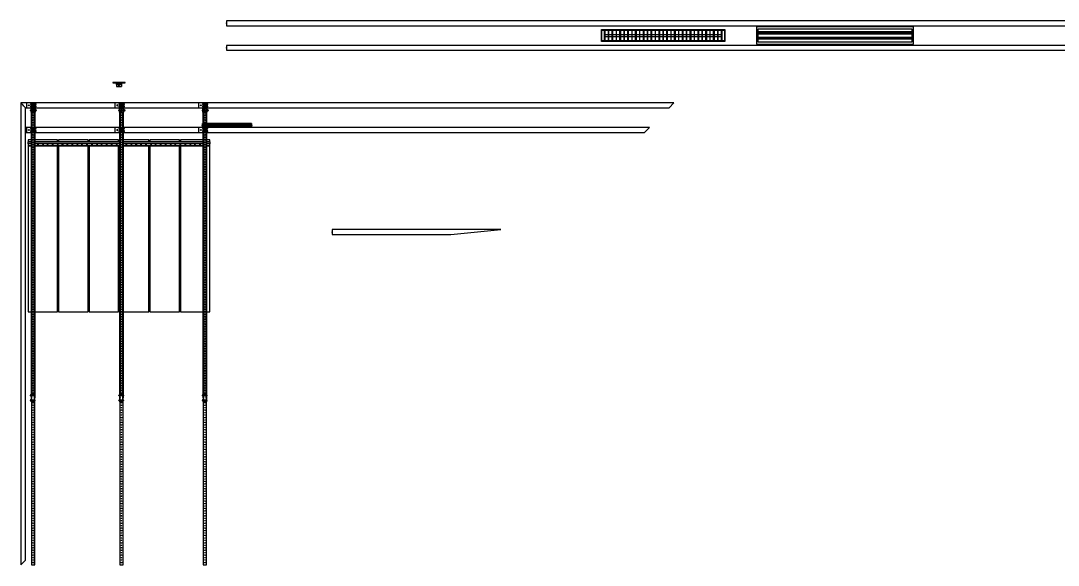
# Model space of a CAD drawing. Header units: millimetres. Extents: x 813027 to 1148939, y -931049 to -10.
# Drawn here: x 1011946 to 1022509, y -860404 to -854865 of the extents above; entities that cross this region are included whole.
import ezdxf

# ---------------------------------------------------------------- set-up
doc = ezdxf.new("R2010")
doc.units = ezdxf.units.MM
for name, pattern in [('ACAD_ISO02W100', [15, 12, -3]), ('Hidden', [7.1438, 4.7625, -2.3813]), ('TA_HL_000.90000', [5.85, 3.195, -2.655])]:
    doc.linetypes.add(name, pattern=pattern)
for name, color, linetype in [('# L I N E', 7, 'Continuous'), ('000 - H A T C H', 8, 'Continuous'), ('000 - WIPEOUT', 250, 'Continuous'), ('001 - ASCESSORIES', 1, 'Continuous'), ('250', 250, 'Continuous'), ('A04_TUBE SERIES', 2, 'Continuous'), ('A11_ALU.SOLID SHEET', 7, 'Continuous'), ('ceiling', 6, 'Continuous')]:
    doc.layers.add(name, color=color, linetype=linetype)
doc.layers.add('008 - LIGHTING', color=7, linetype='Continuous', lineweight=9)
doc.layers.get('008 - LIGHTING').off()
pattern_1 = [(135, (45431.8018, -77824.1695), (-1.325825215, -1.325825215), []), (135, (45431.8018, -77823.2856), (-1.325825215, -1.325825215), [])]
pattern_2 = [(110, (-0.5, 0), (-0.939693, -0.34202), []), (110, (-0.2012, 0.6409), (-0.939693, -0.34202), [1.25, -0.25, 0, -0.25])]

# ---------------------------------------------------------------- blocks, each defined once
blk = doc.blocks.new('*U461')
blk.add_attdef('EXTR.OVL-LENGTH_', (-25, -59), '', height=5)
blk.add_wipeout([(-25, 0), (25, 0), (25, 6300), (-25, 6350)]).dxf.layer = '000 - WIPEOUT'
blk.add_point((0, 0))
at = {"layer": 'A04_TUBE SERIES', "color": 0}
blk.add_lwpolyline([(-25, 0), (25, 0), (25, 6300), (-25, 6350)], close=True, dxfattribs=at)
blk = doc.blocks.new('*U460')
blk.add_wipeout([(-25, 25), (25, -25), (25, 4675), (-25, 4625)]).dxf.layer = '000 - WIPEOUT'
blk.add_point((0, 0))
at = {"layer": 'A04_TUBE SERIES', "color": 0}
blk.add_lwpolyline([(-25, 25), (25, -25), (25, 4675), (-25, 4625)], close=True, dxfattribs=at)
blk.add_attdef('EXTR.OVL-LENGTH_', (-25, -59), '', height=5)
blk = doc.blocks.new('*U462')
blk.add_wipeout([(-25, -25), (25, 25), (25, 6575), (-25, 6625)]).dxf.layer = '000 - WIPEOUT'
blk.add_point((0, 0))
at = {"layer": 'A04_TUBE SERIES', "color": 0}
blk.add_lwpolyline([(-25, -25), (25, 25), (25, 6575), (-25, 6625)], close=True, dxfattribs=at)
blk.add_attdef('EXTR.OVL-LENGTH_', (-25, -59), '', height=5)
blk = doc.blocks.new('*U400')
at = {"color": 6}
blk.add_point((-37, 0), dxfattribs=at)
at = {"color": 3}
blk.add_wipeout([(-875, -625), (875, -625), (875, -925), (-875, -925)], dxfattribs=at).dxf.layer = '000 - WIPEOUT'
at = {"layer": 'A11_ALU.SOLID SHEET', "color": 0, "linetype": 'ByBlock'}
blk.add_lwpolyline([(-875, -925), (875, -925), (875, -625), (-875, -625)], close=True, dxfattribs=at)
at = {"color": 3}
blk.add_wipeout([(-875, -315), (875, -315), (875, -615), (-875, -615)], dxfattribs=at).dxf.layer = '000 - WIPEOUT'
at = {"layer": 'A11_ALU.SOLID SHEET', "color": 0, "linetype": 'ByBlock'}
blk.add_lwpolyline([(-875, -615), (875, -615), (875, -315), (-875, -315)], close=True, dxfattribs=at)
at = {"color": 3}
blk.add_wipeout([(-875, -5), (875, -5), (875, -305), (-875, -305)], dxfattribs=at).dxf.layer = '000 - WIPEOUT'
at = {"layer": 'A11_ALU.SOLID SHEET', "color": 0, "linetype": 'ByBlock'}
blk.add_lwpolyline([(-875, -305), (875, -305), (875, -5), (-875, -5)], close=True, dxfattribs=at)
at = {"color": 3}
blk.add_wipeout([(-875, 305), (875, 305), (875, 5), (-875, 5)], dxfattribs=at).dxf.layer = '000 - WIPEOUT'
at = {"layer": 'A11_ALU.SOLID SHEET', "color": 0, "linetype": 'ByBlock'}
blk.add_lwpolyline([(-875, 5), (875, 5), (875, 305), (-875, 305)], close=True, dxfattribs=at)
at = {"color": 3}
blk.add_wipeout([(-875, 615), (875, 615), (875, 315), (-875, 315)], dxfattribs=at).dxf.layer = '000 - WIPEOUT'
at = {"layer": 'A11_ALU.SOLID SHEET', "color": 0, "linetype": 'ByBlock'}
blk.add_lwpolyline([(-875, 315), (875, 315), (875, 615), (-875, 615)], close=True, dxfattribs=at)
at = {"color": 3}
blk.add_wipeout([(-875, 925), (875, 925), (875, 625), (-875, 625)], dxfattribs=at).dxf.layer = '000 - WIPEOUT'
at = {"layer": 'A11_ALU.SOLID SHEET', "color": 0, "linetype": 'ByBlock'}
blk.add_lwpolyline([(-875, 625), (875, 625), (875, 925), (-875, 925)], close=True, dxfattribs=at)
blk = doc.blocks.new('000 - ASSCESSORIES_FAMELINE_GALV.BRACKET_FITTING_Z-PROFILE_HR-09B_TOP_VIEW')
blk.add_wipeout([(-925, -20), (925, -20), (925, -39), (-925, -39)]).dxf.layer = '# L I N E'
at = {"layer": '# L I N E'}
blk.add_lwpolyline([(925, -39), (-925, -39), (-925, -20), (925, -20)], close=True, dxfattribs=at)
blk.add_wipeout([(-925, -20), (925, -20), (925, 0), (-925, 0)]).dxf.layer = '# L I N E'
blk.add_lwpolyline([(-925, -20), (925, -20), (925, 0), (-925, 0)], close=True, dxfattribs=at)
at = {"layer": '# L I N E', "color": 0}
for points in [[(-925, -39), (-910, -39), (-910, -38), (-925, -38)], [(925, -39), (910, -39), (910, -38), (925, -38)]]:
    blk.add_lwpolyline(points, close=True, dxfattribs=at)
at = {"linetype": 'Continuous'}
for p, q in [((-925, 0), (925, 0)), ((-640, -39), (-640, -38))]:
    blk.add_line(p, q, dxfattribs=at)
at = {"color": 0}
blk.add_line((-910, -39), (-910, -38), dxfattribs=at)
for points in [[(-640, -38), (-600, -38), (-600, -39), (-640, -39)], [(-330, -38), (-289, -38), (-289, -39), (-330, -39)], [(-20, -38), (21, -38), (21, -39), (-20, -39)], [(290, -38), (330, -38), (330, -39), (290, -39)], [(600, -38), (640, -38), (640, -39), (600, -39)]]:
    blk.add_lwpolyline(points, close=True, dxfattribs=at)
at = {"layer": '001 - ASCESSORIES'}
for centre, start, end in [((-925, -10), 270, 90), ((-925, -10), 270, 90), ((925, -10), 90, 270), ((925, -10), 90, 270)]:
    blk.add_arc(centre, 2.6, start, end, dxfattribs=at)
at = {"layer": '250', "color": 0, "linetype": 'Hidden'}
blk.add_line((-925, -19), (925, -19), dxfattribs=at)
at = {"layer": '250', "color": 1, "linetype": 'Continuous'}
for points in [[(-910, -38), (-640, -38), (-640, -39), (-910, -39)], [(-600, -38), (-20, -38), (-20, -39), (-600, -39)], [(21, -38), (290, -38), (290, -39), (21, -39)], [(330, -38), (600, -38), (600, -39), (330, -39)], [(640, -38), (910, -38), (910, -39), (640, -39)]]:
    blk.add_lwpolyline(points, close=True, dxfattribs=at)
at = {"layer": '250', "linetype": 'Continuous'}
blk.add_lwpolyline([(925, -39), (925, -38)], dxfattribs=at)
at = {"layer": 'ceiling', "color": 1}
for centre in [(-875, -10), (-825, -10), (-775, -10), (-725, -10), (-675, -10), (-625, -10), (-575, -10), (-525, -10), (-475, -10), (-425, -10), (-375, -10), (-325, -10), (-275, -10), (-225, -10), (-175, -10), (-125, -10), (-75, -10), (-25, -10), (25, -10), (75, -10), (125, -10), (175, -10), (225, -10), (275, -10), (325, -10), (375, -10), (425, -10), (475, -10), (525, -10), (575, -10), (625, -10), (675, -10), (725, -10), (775, -10), (825, -10), (875, -10)]:
    blk.add_circle(centre, 2.6, dxfattribs=at)
blk = doc.blocks.new('000 - ASSCESSORIES_FAMELINE_GALV.BRACKET_FITTING_U-PROFILE_CC-01_TOP_VIEW')
at = {"color": 6}
blk.add_wipeout([(1500, -17), (-1500, -17), (-1500, 17), (1500, 17)], dxfattribs=at).dxf.layer = '000 - WIPEOUT'
at = {"layer": '001 - ASCESSORIES', "color": 0, "linetype": 'ByBlock'}
for p, q in [((1500, 16), (-1500, 16)), ((1500, -16), (-1500, -16))]:
    blk.add_line(p, q, dxfattribs=at)
at = {"layer": '001 - ASCESSORIES', "color": 1}
blk.add_lwpolyline([(1500, 17), (1500, -17), (-1500, -17), (-1500, 17)], close=True, dxfattribs=at)
at = {"layer": '001 - ASCESSORIES', "color": 0, "linetype": 'ByBlock'}
for points in [[(-1500, 17), (-1500, 9), (1500, 9), (1500, 17)], [(-1500, -9), (-1500, -17), (1500, -17), (1500, -9)]]:
    blk.add_lwpolyline(points, close=True, dxfattribs=at)
at = {"layer": '001 - ASCESSORIES', "color": 1, "linetype": 'Continuous'}
for centre in [(-1500, 0), (-1475, 0), (-1450, 0), (-1425, 0), (-1400, 0), (-1375, 0), (-1350, 0), (-1325, 0), (-1300, 0), (-1275, 0), (-1250, 0), (-1225, 0), (-1200, 0), (-1175, 0), (-1150, 0), (-1125, 0), (-1100, 0), (-1075, 0), (-1050, 0), (-1025, 0), (-1000, 0), (-975, 0), (-950, 0), (-925, 0), (-900, 0), (-875, 0), (-850, 0), (-825, 0), (-800, 0), (-775, 0), (-750, 0), (-725, 0), (-700, 0), (-675, 0), (-650, 0), (-625, 0), (-600, 0), (-575, 0), (-550, 0), (-525, 0), (-500, 0), (-475, 0), (-450, 0), (-425, 0), (-400, 0), (-375, 0), (-350, 0), (-325, 0), (-300, 0), (-275, 0), (-250, 0), (-225, 0), (-200, 0), (-175, 0), (-150, 0), (-125, 0), (-100, 0), (-75, 0), (-50, 0), (-25, 0), (0, 0), (25, 0), (50, 0), (75, 0), (100, 0), (125, 0), (150, 0), (175, 0), (200, 0), (225, 0), (250, 0), (275, 0), (300, 0), (325, 0), (350, 0), (375, 0), (400, 0), (425, 0), (450, 0), (475, 0), (500, 0), (525, 0), (550, 0), (575, 0), (600, 0), (625, 0), (650, 0), (675, 0), (700, 0), (725, 0), (750, 0), (775, 0), (800, 0), (825, 0), (850, 0), (875, 0), (900, 0), (925, 0), (950, 0), (975, 0), (1000, 0), (1025, 0), (1050, 0), (1075, 0), (1100, 0), (1125, 0), (1150, 0), (1175, 0), (1200, 0), (1225, 0), (1250, 0), (1275, 0), (1300, 0), (1325, 0), (1350, 0), (1375, 0), (1400, 0), (1425, 0), (1450, 0), (1475, 0), (1500, 0)]:
    blk.add_circle(centre, 2.6, dxfattribs=at)
blk = doc.blocks.new('000 - ASSCESSORIES_FAMELINE_GALV._SPICE-FOR_CC-01_TOP_VIEW')
blk.add_wipeout([(-40, 15.5), (40, 15.5), (40, -15.5), (-40, -15.5)]).dxf.layer = '000 - WIPEOUT'
at = {"layer": '000 - H A T C H'}
h = blk.add_hatch(dxfattribs=at)
h.set_pattern_fill('ANSI32', color=8, scale=5, angle=90)
h.set_pattern_definition(pattern_1)
h.paths.add_polyline_path([(-27.5, 14), (-27.5, 15.5), (-40, 15.5), (-40, 14)])
h.paths.add_polyline_path([(-2.5, 14), (-2.5, 15.5), (-22.5, 15.5), (-22.5, 14)])
h.paths.add_polyline_path([(27.5, 15.5), (27.5, 14), (40, 14), (40, 15.5)])
h.paths.add_polyline_path([(22.5, 14), (22.5, 15.5), (2.5, 15.5), (2.5, 14)])
h = blk.add_hatch(dxfattribs=at)
h.set_pattern_fill('ANSI32', color=8, scale=5, angle=90)
h.set_pattern_definition(pattern_1)
h.paths.add_polyline_path([(-27.5, -15.5), (-27.5, -14), (-40, -14), (-40, -15.5)])
h.paths.add_polyline_path([(-2.5, -15.5), (-2.5, -14), (-22.5, -14), (-22.5, -15.5)])
h.paths.add_polyline_path([(27.5, -14), (27.5, -15.5), (40, -15.5), (40, -14)])
h.paths.add_polyline_path([(22.5, -15.5), (22.5, -14), (2.5, -14), (2.5, -15.5)])
at = {"layer": '001 - ASCESSORIES', "color": 0, "linetype": 'ByBlock'}
for points in [[(-40, 15.5), (40, 15.5), (40, -15.5), (-40, -15.5)], [(-27.5, 14), (-27.5, 15.5), (-40, 15.5), (-40, 14)], [(-27.5, 15.5), (-22.5, 15.5), (-22.5, 14), (-27.5, 14)], [(-2.5, 14), (-2.5, 15.5), (-22.5, 15.5), (-22.5, 14)], [(-2.5, 15.5), (2.5, 15.5), (2.5, 14), (-2.5, 14)], [(22.5, 14), (22.5, 15.5), (2.5, 15.5), (2.5, 14)], [(22.5, 15.5), (27.5, 15.5), (27.5, 14), (22.5, 14)], [(27.5, 15.5), (27.5, 14), (40, 14), (40, 15.5)], [(-27.5, -15.5), (-27.5, -14), (-40, -14), (-40, -15.5)], [(-27.5, -14), (-22.5, -14), (-22.5, -15.5), (-27.5, -15.5)], [(-2.5, -15.5), (-2.5, -14), (-22.5, -14), (-22.5, -15.5)], [(-2.5, -14), (2.5, -14), (2.5, -15.5), (-2.5, -15.5)], [(2.5, -14), (22.5, -14), (22.5, -15.5), (2.5, -15.5)], [(22.5, -14), (27.5, -14), (27.5, -15.5), (22.5, -15.5)], [(27.5, -14), (40, -14), (40, -15.5), (27.5, -15.5)]]:
    blk.add_lwpolyline(points, close=True, dxfattribs=at)
blk = doc.blocks.new('*U471')
at = {"layer": '001 - ASCESSORIES', "color": 0, "linetype": 'ByBlock', "rotation": 90}
blk.add_blockref('000 - ASSCESSORIES_FAMELINE_GALV._SPICE-FOR_CC-01_TOP_VIEW', (0, 0), dxfattribs=at)
blk = doc.blocks.new('*U357')
at = {"color": 1}
for p, q in [((-3, 4), (3, 4)), ((-3, 0), (3, 0))]:
    blk.add_line(p, q, dxfattribs=at)
at = {"color": 0}
for points in [[(-2, 4, 0.249893), (-5, 4), (-5, 0, 0.249893), (-2, 0)], [(2, 4, 0.062422), (0, 4, 0.062422), (-2, 4), (-2, 0, 0.061692), (0, 0, 0.061692), (2, 0)], [(5, 4, 0.249893), (2, 4), (2, 0, 0.249893), (5, 0)]]:
    blk.add_lwpolyline(points, format="xyb", close=True, dxfattribs=at)
blk = doc.blocks.new('*U511')
at = {"layer": '000 - H A T C H'}
h = blk.add_hatch(color=250, dxfattribs=at)
h.dxf.hatch_style = 1
edge = h.paths.add_edge_path()
edge.add_line((0, 5), (4, 5))
edge.add_arc((2, 3), 2.45, 0, 28.0609, ccw=False)
edge.add_line((5, 3), (5, 0))
edge.add_arc((-5, 0), 9.36, -0.0239, 0.0239, ccw=False)
edge.add_line((4, 0), (4, 0))
edge.add_arc((-5, 0), 9.36, -0.0239, 0.0239, ccw=False)
edge.add_line((4, 0), (4, -3))
edge.add_arc((2, -3), 2.45, -28.0609, 0, ccw=False)
edge.add_line((4, -5), (0, -5))
edge.add_arc((2, -3), 2.45, 180, 208.0609, ccw=False)
edge.add_line((0, -3), (0, 3))
edge.add_arc((2, 3), 2.45, 151.9391, 180, ccw=False)
at = {"layer": '001 - ASCESSORIES', "color": 0, "rotation": 270}
blk.add_blockref('*U357', (0, 0), dxfattribs=at)
blk = doc.blocks.new('*U465')
blk.add_wipeout([(-6, 0.65), (6, 0.65), (6, -0.65), (-6, -0.65)]).dxf.layer = '000 - WIPEOUT'
at = {"layer": '001 - ASCESSORIES'}
blk.add_lwpolyline([(-6, 0.65), (6, 0.65), (6, -0.65), (-6, -0.65)], close=True, dxfattribs=at)
blk.add_wipeout([(0.1, -0.65), (6, -0.65), (6, 0.65), (0.1, 0.65)]).dxf.layer = '000 - WIPEOUT'
blk.add_wipeout([(-0.1, -0.65), (-6, -0.65), (-6, 0.65), (-0.1, 0.65)]).dxf.layer = '000 - WIPEOUT'
for points in [[(-0.1, -0.65), (-6, -0.65), (-6, 0.65), (-0.1, 0.65)], [(0.1, -0.65), (6, -0.65), (6, 0.65), (0.1, 0.65)]]:
    blk.add_lwpolyline(points, close=True, dxfattribs=at)
blk = doc.blocks.new('000 - ASSCESSORIES_WASHER_M5_FRONT-SIDE-BACK_VIEW')
at = {"color": 6}
blk.add_blockref('*U465', (0, 0), dxfattribs=at)
blk = doc.blocks.new('*U512')
at = {"color": 6}
blk.add_blockref('000 - ASSCESSORIES_WASHER_M5_FRONT-SIDE-BACK_VIEW', (0, 0), dxfattribs=at)
blk = doc.blocks.new('*U468')
blk.add_wipeout([(-4.5, 0.65), (4.5, 0.65), (4.5, -0.65), (-4.5, -0.65)]).dxf.layer = '000 - WIPEOUT'
at = {"layer": '001 - ASCESSORIES'}
blk.add_lwpolyline([(-4.5, 0.65), (4.5, 0.65), (4.5, -0.65), (-4.5, -0.65)], close=True, dxfattribs=at)
blk.add_wipeout([(0.1, -0.95), (4.5, -0.65), (4.5, 0.65), (0.1, 0.35)]).dxf.layer = '000 - WIPEOUT'
blk.add_wipeout([(-0.1, -0.35), (-4.5, -0.65), (-4.5, 0.65), (-0.1, 0.95)]).dxf.layer = '000 - WIPEOUT'
for points in [[(-0.1, -0.35), (-4.5, -0.65), (-4.5, 0.65), (-0.1, 0.95)], [(0.1, -0.95), (4.5, -0.65), (4.5, 0.65), (0.1, 0.35)]]:
    blk.add_lwpolyline(points, close=True, dxfattribs=at)
blk = doc.blocks.new('000 - ASSCESSORIES_SPRING_WASHER_M5_FRONT-SIDE-BACK_VIEW')
at = {"color": 6}
blk.add_blockref('*U468', (0, 0), dxfattribs=at)
blk = doc.blocks.new('*U513')
at = {"color": 6}
blk.add_blockref('000 - ASSCESSORIES_SPRING_WASHER_M5_FRONT-SIDE-BACK_VIEW', (0, 0), dxfattribs=at)
blk = doc.blocks.new('*U359')
at = {"color": 1}
for p, q in [((-3, 3), (3, 3)), ((-3, 0), (3, 0))]:
    blk.add_line(p, q, dxfattribs=at)
at = {"color": 0}
for points in [[(-2, 3, 0.249855), (-5, 3), (-5, 0, 0.249855), (-2, 0)], [(2, 3, 0.062432), (0, 3, 0.062432), (-2, 3), (-2, 0, 0.061701), (0, 0, 0.061701), (2, 0)], [(5, 3, 0.249855), (2, 3), (2, 0, 0.249855), (5, 0)]]:
    blk.add_lwpolyline(points, format="xyb", close=True, dxfattribs=at)
blk = doc.blocks.new('*U370')
at = {"layer": '000 - H A T C H'}
h = blk.add_hatch(dxfattribs=at)
h.set_pattern_fill('ANSI35', color=8, scale=4, angle=65)
h.set_pattern_definition(pattern_2)
h.paths.add_polyline_path([(0, -2.5), (44.5, -2.5), (44.5, 2.5), (0, 2.5)])
at = {"color": 8}
blk.add_line((44.5, -2.5), (44.5, 2.5), dxfattribs=at)
at = {"color": 1}
blk.add_lwpolyline([(44.5, 2.5), (0, 2.5), (0, -2.5), (44.5, -2.5), (45, -2), (45, 2)], close=True, dxfattribs=at)
blk = doc.blocks.new('*U443')
at = {"layer": '000 - H A T C H'}
h = blk.add_hatch(color=250, dxfattribs=at)
h.dxf.hatch_style = 1
edge = h.paths.add_edge_path()
edge.add_line((0, -5), (-3, -5))
edge.add_arc((-1, -3), 2.45, 180, 208.0569, ccw=False)
edge.add_line((-4, -3), (-4, 0))
edge.add_arc((6, 0), 9.36, 179.9761, 180.0239, ccw=False)
edge.add_line((-4, 0), (-4, 0))
edge.add_arc((6, 0), 9.36, 179.9761, 180.0239, ccw=False)
edge.add_line((-3, 0), (-3, 3))
edge.add_arc((-1, 3), 2.45, 151.9431, 180, ccw=False)
edge.add_line((-3, 5), (0, 5))
edge.add_arc((-2, 3), 2.45, 360, 388.0569, ccw=False)
edge.add_line((0, 3), (0, -3))
edge.add_arc((-2, -3), 2.45, 331.9431, 360, ccw=False)
blk.add_blockref('*U370', (0, 0))
at = {"layer": '001 - ASCESSORIES', "rotation": 90}
blk.add_blockref('*U359', (0, 0), dxfattribs=at)
blk = doc.blocks.new('HEX_BOLT-M5_set')
at = {"layer": '001 - ASCESSORIES', "rotation": 270}
blk.add_blockref('*U511', (0, -37.2), dxfattribs=at)
at = {"layer": '001 - ASCESSORIES'}
blk.add_blockref('*U512', (0, -36.55), dxfattribs=at)
blk.add_blockref('*U513', (0, -34.95), dxfattribs=at)
at = {"layer": '001 - ASCESSORIES', "rotation": 270}
blk.add_blockref('*U443', (0, 0), dxfattribs=at)
blk = doc.blocks.new('*U457')
at = {"layer": '001 - ASCESSORIES'}
blk.add_lwpolyline([(3200, 17), (1500, 17), (1500, -17), (3200, -17)], close=True, dxfattribs=at)
at = {"layer": '001 - ASCESSORIES', "color": 0}
blk.add_lwpolyline([(3200, 16.2), (1500, 16.2), (1500, -16.2), (3200, -16.2)], close=True, dxfattribs=at)
at = {"layer": '001 - ASCESSORIES'}
for centre in [(1525, 0), (1600, 0), (1625, 0), (1650, 0), (1675, 0), (1700, 0), (1725, 0), (1750, 0), (1775, 0), (1800, 0), (1825, 0), (1850, 0), (1875, 0), (1900, 0), (1925, 0), (1950, 0), (1975, 0), (2000, 0), (2025, 0), (2050, 0), (2075, 0), (2100, 0), (2125, 0), (2150, 0), (2175, 0), (2200, 0), (2225, 0), (2250, 0), (2275, 0), (2300, 0), (2325, 0), (2350, 0), (2375, 0), (2400, 0), (2425, 0), (2450, 0), (2475, 0), (2500, 0), (2525, 0), (2550, 0), (2575, 0), (2600, 0), (2625, 0), (2650, 0), (2675, 0), (2700, 0), (2725, 0), (2750, 0), (2775, 0), (2800, 0), (2825, 0), (2850, 0), (2875, 0), (2900, 0), (2925, 0), (2950, 0), (2975, 0), (3000, 0), (3025, 0), (3050, 0), (3075, 0), (3100, 0), (3125, 0), (3150, 0), (3175, 0), (3200, 0)]:
    blk.add_circle(centre, 2.6, dxfattribs=at)
at = {"layer": '001 - ASCESSORIES', "color": 0, "linetype": 'ByBlock'}
blk.add_blockref('000 - ASSCESSORIES_FAMELINE_GALV.BRACKET_FITTING_U-PROFILE_CC-01_TOP_VIEW', (0, 0), dxfattribs=at)
at = {"layer": '001 - ASCESSORIES', "linetype": 'TA_HL_000.90000', "rotation": 90}
blk.add_blockref('*U471', (1500, 0), dxfattribs=at)
blk.add_blockref('HEX_BOLT-M5_set', (1475, 17))
blk.add_blockref('HEX_BOLT-M5_set', (1525, 17))
at = {"layer": '001 - ASCESSORIES'}
for centre in [(1550, 0), (1575, 0)]:
    blk.add_circle(centre, 2.6, dxfattribs=at)
blk = doc.blocks.new('*U458')
at = {"layer": '001 - ASCESSORIES'}
blk.add_lwpolyline([(3200, 17), (1500, 17), (1500, -17), (3200, -17)], close=True, dxfattribs=at)
at = {"layer": '001 - ASCESSORIES', "color": 0}
blk.add_lwpolyline([(3200, 16.2), (1500, 16.2), (1500, -16.2), (3200, -16.2)], close=True, dxfattribs=at)
at = {"layer": '001 - ASCESSORIES'}
for centre in [(1525, 0), (1600, 0), (1625, 0), (1650, 0), (1675, 0), (1700, 0), (1725, 0), (1750, 0), (1775, 0), (1800, 0), (1825, 0), (1850, 0), (1875, 0), (1900, 0), (1925, 0), (1950, 0), (1975, 0), (2000, 0), (2025, 0), (2050, 0), (2075, 0), (2100, 0), (2125, 0), (2150, 0), (2175, 0), (2200, 0), (2225, 0), (2250, 0), (2275, 0), (2300, 0), (2325, 0), (2350, 0), (2375, 0), (2400, 0), (2425, 0), (2450, 0), (2475, 0), (2500, 0), (2525, 0), (2550, 0), (2575, 0), (2600, 0), (2625, 0), (2650, 0), (2675, 0), (2700, 0), (2725, 0), (2750, 0), (2775, 0), (2800, 0), (2825, 0), (2850, 0), (2875, 0), (2900, 0), (2925, 0), (2950, 0), (2975, 0), (3000, 0), (3025, 0), (3050, 0), (3075, 0), (3100, 0), (3125, 0), (3150, 0), (3175, 0), (3200, 0)]:
    blk.add_circle(centre, 2.6, dxfattribs=at)
at = {"layer": '001 - ASCESSORIES', "color": 0, "linetype": 'ByBlock'}
blk.add_blockref('000 - ASSCESSORIES_FAMELINE_GALV.BRACKET_FITTING_U-PROFILE_CC-01_TOP_VIEW', (0, 0), dxfattribs=at)
at = {"layer": '001 - ASCESSORIES', "linetype": 'TA_HL_000.90000', "rotation": 90}
blk.add_blockref('*U471', (1500, 0), dxfattribs=at)
blk.add_blockref('HEX_BOLT-M5_set', (1475, 17))
blk.add_blockref('HEX_BOLT-M5_set', (1525, 17))
at = {"layer": '001 - ASCESSORIES'}
for centre in [(1550, 0), (1575, 0)]:
    blk.add_circle(centre, 2.6, dxfattribs=at)
blk = doc.blocks.new('*U459')
at = {"color": 6}
blk.add_wipeout([(250, -17), (-250, -17), (-250, 17), (250, 17)], dxfattribs=at).dxf.layer = '000 - WIPEOUT'
at = {"layer": '001 - ASCESSORIES', "color": 0, "linetype": 'ByBlock'}
for p, q in [((250, 15.8), (-250, 15.8)), ((250, -15.8), (-250, -15.8))]:
    blk.add_line(p, q, dxfattribs=at)
at = {"layer": '001 - ASCESSORIES', "color": 1}
blk.add_lwpolyline([(250, 17), (250, -17), (-250, -17), (-250, 17)], close=True, dxfattribs=at)
at = {"layer": '001 - ASCESSORIES', "color": 0, "linetype": 'ByBlock'}
for points in [[(-250, 17), (-250, 9), (250, 9), (250, 17)], [(-250, -9), (-250, -17), (250, -17), (250, -9)]]:
    blk.add_lwpolyline(points, close=True, dxfattribs=at)
at = {"layer": '001 - ASCESSORIES', "color": 1, "linetype": 'Continuous'}
for centre in [(-250, 0), (-225, 0), (-200, 0), (-175, 0), (-150, 0), (-125, 0), (-100, 0), (-75, 0), (-50, 0), (-25, 0), (0, 0), (25, 0), (50, 0), (75, 0), (100, 0), (125, 0), (150, 0), (175, 0), (200, 0), (225, 0), (250, 0)]:
    blk.add_circle(centre, 2.6, dxfattribs=at)
blk = doc.blocks.new('000 - ASSCESSORIES_FAMELINE_GALV.BRACKET_FITTING_L-PROFILE_BK-08_TOP_VIEW')
at = {"linetype": 'Continuous'}
blk.add_wipeout([(-17.5, 19), (-17.5, -16), (17.5, -16), (17.5, 19)], dxfattribs=at).dxf.layer = '000 - WIPEOUT'
at = {"layer": '001 - ASCESSORIES', "linetype": 'ByBlock'}
blk.add_lwpolyline([(-17.5, 19), (17.5, 19), (17.5, 16), (-17.5, 16)], close=True, dxfattribs=at)
at = {"layer": '001 - ASCESSORIES', "color": 0, "linetype": 'Continuous'}
blk.add_lwpolyline([(-17.5, 19), (-17.5, -16), (17.5, -16), (17.5, 19)], close=True, dxfattribs=at)
at = {"layer": '001 - ASCESSORIES'}
blk.add_circle((0, 0), 3.5, dxfattribs=at)
blk = doc.blocks.new('*U429')
at = {"layer": '001 - ASCESSORIES', "color": 0}
blk.add_blockref('000 - ASSCESSORIES_FAMELINE_GALV.BRACKET_FITTING_L-PROFILE_BK-08_TOP_VIEW', (0, 0), dxfattribs=at)
blk = doc.blocks.new('000 - DYNAMIC_VIEW_ASSCESSORIES_GALV.STUD_FULL_THREAD_1-4_TOP_VIEW')
at = {"layer": '000 - H A T C H'}
h = blk.add_hatch(color=250, dxfattribs=at)
h.dxf.hatch_style = 1
edge = h.paths.add_edge_path()
edge.add_arc((0, 0), 3.18, 0, 360)
at = {"layer": '001 - ASCESSORIES', "color": 0}
blk.add_circle((0, 0), 3.18, dxfattribs=at)
blk = doc.blocks.new('*U426')
at = {"layer": '001 - ASCESSORIES', "color": 0}
blk.add_blockref('000 - DYNAMIC_VIEW_ASSCESSORIES_GALV.STUD_FULL_THREAD_1-4_TOP_VIEW', (0, 0), dxfattribs=at)
blk = doc.blocks.new('000 - ASSCESSORIES_FAMELINE_GALV.BRACKET_FITTING_U-PROFILE_BK-07_TOP_VIEW')
at = {"linetype": 'Continuous'}
blk.add_wipeout([(20, -23), (20, 23), (-20, 23), (-20, -23)], dxfattribs=at).dxf.layer = '000 - WIPEOUT'
at = {"layer": '001 - ASCESSORIES', "linetype": 'ACAD_ISO02W100'}
for p, q in [((20, 21), (-20, 21)), ((20, -21), (-20, -21))]:
    blk.add_line(p, q, dxfattribs=at)
at = {"layer": '001 - ASCESSORIES', "color": 0, "linetype": 'Continuous'}
blk.add_lwpolyline([(20, -23), (20, 23), (-20, 23), (-20, -23)], close=True, dxfattribs=at)
at = {"layer": '001 - ASCESSORIES', "linetype": 'Continuous'}
blk.add_circle((0, 0), 3.5, dxfattribs=at)
blk = doc.blocks.new('*U475')
at = {"layer": '001 - ASCESSORIES', "color": 0, "linetype": 'ByBlock'}
blk.add_blockref('000 - ASSCESSORIES_FAMELINE_GALV.BRACKET_FITTING_U-PROFILE_BK-07_TOP_VIEW', (0, 0), dxfattribs=at)
blk = doc.blocks.new('*U358')
at = {"layer": '001 - ASCESSORIES', "color": 0}
blk.add_lwpolyline([(5, 0), (2, 4), (-2, 4), (-5, 0), (-2, -4), (2, -4)], close=True, dxfattribs=at)
at = {"layer": '001 - ASCESSORIES', "color": 8}
blk.add_circle((0, 0), 3.85, dxfattribs=at)
at = {"layer": '001 - ASCESSORIES', "color": 0}
blk.add_circle((0, 0), 2.6, dxfattribs=at)
blk = doc.blocks.new('*U510')
at = {"layer": '000 - H A T C H'}
h = blk.add_hatch(color=250, dxfattribs=at)
h.dxf.hatch_style = 1
h.paths.add_polyline_path([(4, -2), (4, 2), (0, 5), (-4, 2), (-4, -2), (0, -5)])
h.paths.add_polyline_path([(0, -3, -1), (0, 3, -1)], flags=16)
at = {"layer": '001 - ASCESSORIES', "color": 0, "rotation": 270}
blk.add_blockref('*U358', (0, 0), dxfattribs=at)
blk = doc.blocks.new('*U467')
at = {"layer": '001 - ASCESSORIES'}
blk.add_lwpolyline([(0, -4), (0, -2, -19.949874), (0, -2), (0, -4)], format="xyb", dxfattribs=at)
blk.add_arc((0, 0), 4.5, 273.1847, 266.8153, dxfattribs=at)
blk = doc.blocks.new('000 - ASSCESSORIES_SPRING_WASHER_M5_TOP_VIEW')
at = {"color": 6}
blk.add_blockref('*U467', (0, 0), dxfattribs=at)
blk = doc.blocks.new('*U508')
at = {"color": 6}
blk.add_blockref('000 - ASSCESSORIES_SPRING_WASHER_M5_TOP_VIEW', (0, 0), dxfattribs=at)
blk = doc.blocks.new('*U466')
at = {"layer": '001 - ASCESSORIES'}
blk.add_lwpolyline([(0, -6), (0, -2, -19.949874), (0, -2), (0, -6)], format="xyb", dxfattribs=at)
blk.add_arc((0, 0), 6, 273.1847, 266.8153, dxfattribs=at)
blk = doc.blocks.new('000 - ASSCESSORIES_WASHER_M5_TOP_VIEW')
at = {"color": 6}
blk.add_blockref('*U466', (0, 0), dxfattribs=at)
blk = doc.blocks.new('*U509')
at = {"color": 6}
blk.add_blockref('000 - ASSCESSORIES_WASHER_M5_TOP_VIEW', (0, 0), dxfattribs=at)
blk = doc.blocks.new('*U373')
at = {"layer": '000 - H A T C H'}
h = blk.add_hatch(dxfattribs=at)
h.set_pattern_fill('ANSI35', color=8, scale=4, angle=65)
h.set_pattern_definition(pattern_2)
h.paths.add_polyline_path([(0, -2.5), (59.5, -2.5), (59.5, 2.5), (0, 2.5)])
at = {"color": 8}
blk.add_line((59.5, -2.5), (59.5, 2.5), dxfattribs=at)
at = {"color": 1}
blk.add_lwpolyline([(59.5, 2.5), (0, 2.5), (0, -2.5), (59.5, -2.5), (60, -2), (60, 2)], close=True, dxfattribs=at)
blk = doc.blocks.new('*U447')
at = {"layer": '000 - H A T C H'}
h = blk.add_hatch(color=250, dxfattribs=at)
h.dxf.hatch_style = 1
edge = h.paths.add_edge_path()
edge.add_line((0, -5), (-3, -5))
edge.add_arc((-1, -3), 2.45, 180, 208.0569, ccw=False)
edge.add_line((-4, -3), (-4, 0))
edge.add_arc((6, 0), 9.36, 179.9761, 180.0239, ccw=False)
edge.add_line((-4, 0), (-4, 0))
edge.add_arc((6, 0), 9.36, 179.9761, 180.0239, ccw=False)
edge.add_line((-3, 0), (-3, 3))
edge.add_arc((-1, 3), 2.45, 151.9431, 180, ccw=False)
edge.add_line((-3, 5), (0, 5))
edge.add_arc((-2, 3), 2.45, 360, 388.0569, ccw=False)
edge.add_line((0, 3), (0, -3))
edge.add_arc((-2, -3), 2.45, 331.9431, 360, ccw=False)
blk.add_blockref('*U373', (0, 0))
at = {"layer": '001 - ASCESSORIES', "rotation": 90}
blk.add_blockref('*U359', (0, 0), dxfattribs=at)
blk = doc.blocks.new('*U464')
at = {"layer": '001 - ASCESSORIES'}
blk.add_blockref('*U447', (-23, 0), dxfattribs=at)
at = {"layer": '001 - ASCESSORIES', "color": 6, "rotation": 180}
for name in ['*U509', '*U508']:
    blk.add_blockref(name, (0, 0), dxfattribs=at)
at = {"layer": '001 - ASCESSORIES', "color": 2, "rotation": 270}
blk.add_blockref('*U510', (0, 0), dxfattribs=at)
blk.add_blockref('*U510', (0, 0), dxfattribs=at)
at = {"layer": '001 - ASCESSORIES', "color": 0, "rotation": 90}
blk.add_blockref('*U475', (0, 0), dxfattribs=at)
at = {"layer": '001 - ASCESSORIES', "color": 0, "rotation": 270}
blk.add_blockref('*U429', (0, 0), dxfattribs=at)
at = {"layer": '001 - ASCESSORIES', "color": 6}
for name in ['*U509', '*U508']:
    blk.add_blockref(name, (0, 0), dxfattribs=at)
at = {"layer": '001 - ASCESSORIES', "color": 2, "rotation": 90}
blk.add_blockref('*U510', (0, 0), dxfattribs=at)
blk.add_blockref('*U510', (0, 0), dxfattribs=at)
at = {"layer": '001 - ASCESSORIES', "color": 1}
blk.add_blockref('*U426', (0, 0), dxfattribs=at)
at = {"layer": '001 - ASCESSORIES', "rotation": 90}
blk.add_blockref('*U512', (23.65, 0), dxfattribs=at)
at = {"layer": '001 - ASCESSORIES', "color": 1}
blk.add_blockref('*U511', (26.2, 0), dxfattribs=at)
at = {"layer": '001 - ASCESSORIES', "rotation": 90}
blk.add_blockref('*U513', (25.25, 0), dxfattribs=at)
blk = doc.blocks.new('000 - ASSCESSORIES_FAMELINE_AL.EXTR._L-PROFILE_50x68mm._non-code_TOP_VIEW')
blk.add_wipeout([(-50, -25), (0, -25), (0, 25), (-50, 25)]).dxf.layer = '000 - WIPEOUT'
at = {"layer": '000 - H A T C H'}
h = blk.add_hatch(dxfattribs=at)
h.set_pattern_fill('ANSI32', color=8, scale=0.5)
h.set_pattern_definition([(45, (-14193.569, 11847.092), (-3.367596, 3.367596), []), (45, (-14191.324, 11847.092), (-3.367596, 3.367596), [])])
h.paths.add_polyline_path([(-2, 20), (0, 20), (0, 25), (-2, 25)])
h.paths.add_polyline_path([(0, -20), (-2, -20), (-2, -25), (0, -25)])
at = {"layer": '001 - ASCESSORIES', "color": 0}
for p, q in [((0, 20), (-2, 20)), ((-2, -20), (0, -20))]:
    blk.add_line(p, q, dxfattribs=at)
at = {"layer": '001 - ASCESSORIES', "color": 1}
blk.add_line((-2, -20), (-2, 20), dxfattribs=at)
at = {"layer": '001 - ASCESSORIES'}
blk.add_lwpolyline([(-50, -25), (0, -25), (0, 25), (-50, 25)], close=True, dxfattribs=at)
at = {"layer": '001 - ASCESSORIES', "color": 0}
for points in [[(-2, 25), (0, 25), (0, 20), (-2, 20)], [(-2, -20), (0, -20), (0, -25), (-2, -25)]]:
    blk.add_lwpolyline(points, close=True, dxfattribs=at)
at = {"layer": '001 - ASCESSORIES', "color": 1}
blk.add_circle((-25, 0), 2.6, dxfattribs=at)
blk = doc.blocks.new('*U455')
at = {"layer": '001 - ASCESSORIES', "color": 0}
blk.add_blockref('000 - ASSCESSORIES_FAMELINE_AL.EXTR._L-PROFILE_50x68mm._non-code_TOP_VIEW', (0, 0), dxfattribs=at)
blk = doc.blocks.new('*U371')
at = {"layer": '000 - H A T C H'}
h = blk.add_hatch(dxfattribs=at)
h.set_pattern_fill('ANSI35', color=8, scale=4, angle=65)
h.set_pattern_definition(pattern_2)
h.paths.add_polyline_path([(0, -2.5), (49.5, -2.5), (49.5, 2.5), (0, 2.5)])
at = {"color": 8}
blk.add_line((49.5, -2.5), (49.5, 2.5), dxfattribs=at)
at = {"color": 1}
blk.add_lwpolyline([(49.5, 2.5), (0, 2.5), (0, -2.5), (49.5, -2.5), (50, -2), (50, 2)], close=True, dxfattribs=at)
blk = doc.blocks.new('*U454')
at = {"layer": '000 - H A T C H'}
h = blk.add_hatch(color=250, dxfattribs=at)
h.dxf.hatch_style = 1
edge = h.paths.add_edge_path()
edge.add_line((0, -5), (-3, -5))
edge.add_arc((-1, -3), 2.45, 180, 208.0569, ccw=False)
edge.add_line((-4, -3), (-4, 0))
edge.add_arc((6, 0), 9.36, 179.9761, 180.0239, ccw=False)
edge.add_line((-4, 0), (-4, 0))
edge.add_arc((6, 0), 9.36, 179.9761, 180.0239, ccw=False)
edge.add_line((-3, 0), (-3, 3))
edge.add_arc((-1, 3), 2.45, 151.9431, 180, ccw=False)
edge.add_line((-3, 5), (0, 5))
edge.add_arc((-2, 3), 2.45, 360, 388.0569, ccw=False)
edge.add_line((0, 3), (0, -3))
edge.add_arc((-2, -3), 2.45, 331.9431, 360, ccw=False)
blk.add_blockref('*U371', (0, 0))
at = {"layer": '001 - ASCESSORIES', "rotation": 90}
blk.add_blockref('*U359', (0, 0), dxfattribs=at)
blk = doc.blocks.new('*U430')
at = {"layer": '001 - ASCESSORIES'}
for name, p in [('*U454', (0, 0)), ('*U511', (39, 0))]:
    blk.add_blockref(name, p, dxfattribs=at)
at = {"layer": '001 - ASCESSORIES', "rotation": 90}
blk.add_blockref('*U512', (39, 0), dxfattribs=at)
blk.add_blockref('*U513', (37, 0), dxfattribs=at)
blk = doc.blocks.new('*U360')
blk.add_circle((0, 0), 3.66)
at = {"layer": '001 - ASCESSORIES', "color": 0}
blk.add_lwpolyline([(5, 0), (2, 4), (-2, 4), (-5, 0), (-2, -4), (2, -4)], close=True, dxfattribs=at)
at = {"layer": '001 - ASCESSORIES', "color": 8}
blk.add_circle((0, 0), 3.85, dxfattribs=at)
blk = doc.blocks.new('*U399')
at = {"layer": '001 - ASCESSORIES', "rotation": 90}
blk.add_blockref('*U360', (0, 0), dxfattribs=at)
blk = doc.blocks.new('*U431')
at = {"layer": '001 - ASCESSORIES'}
blk.add_blockref('*U399', (0, 0), dxfattribs=at)
blk = doc.blocks.new('*U432')
at = {"layer": '001 - ASCESSORIES'}
for name, p in [('*U454', (0, 0)), ('*U511', (39, 0))]:
    blk.add_blockref(name, p, dxfattribs=at)
at = {"layer": '001 - ASCESSORIES', "rotation": 90}
blk.add_blockref('*U512', (39, 0), dxfattribs=at)
blk.add_blockref('*U513', (37, 0), dxfattribs=at)
blk = doc.blocks.new('*U437')
at = {"color": 2}
blk.add_blockref('*U455', (0, 0), dxfattribs=at)
blk.add_blockref('*U455', (0, 0), dxfattribs=at)
blk.add_blockref('*U430', (-2, -12))
blk.add_blockref('*U432', (-2, 13))
blk.add_blockref('*U431', (-25, 0))
blk = doc.blocks.new('*U476')
at = {"color": 1}
blk.add_wipeout([(-25, 0), (25, 0), (25, -39), (-25, -39)], dxfattribs=at).dxf.layer = '000 - WIPEOUT'
at = {"layer": '001 - ASCESSORIES', "linetype": 'ByBlock'}
for p, q in [((25, -20), (25, 0)), ((-25, -20), (-25, 0)), ((25, -19), (-25, -19))]:
    blk.add_line(p, q, dxfattribs=at)
at = {"layer": '001 - ASCESSORIES'}
blk.add_line((25, -20), (-25, -20), dxfattribs=at)
at = {"layer": '001 - ASCESSORIES', "color": 0}
for p, q in [((-25, -39), (-25, -20)), ((25, -20), (25, -39))]:
    blk.add_line(p, q, dxfattribs=at)
for points in [[(25, 0), (-25, 0)], [(-25, -20), (25, -20)]]:
    blk.add_lwpolyline(points, dxfattribs=at)
at = {"layer": '001 - ASCESSORIES', "color": 2}
blk.add_lwpolyline([(-64, -38), (-64, -39), (64, -39), (64, -38)], close=True, dxfattribs=at)
blk.add_lwpolyline([(-64, -38), (-64, -39), (64, -39), (64, -38)], close=True, dxfattribs=at)
at = {"layer": '001 - ASCESSORIES'}
for points in [[(25, -20), (-25, -20)], [(-25, -39), (25, -39)]]:
    blk.add_lwpolyline(points, dxfattribs=at)
blk.add_circle((0, -10), 2.6, dxfattribs=at)
blk.add_circle((0, -10), 2.6, dxfattribs=at)
blk = doc.blocks.new('*U477')
blk.add_attdef('EXTR.OVL-LENGTH_', (-25, -59), '', height=5)
blk.add_wipeout([(-25, 0), (25, 0), (25, 1208), (-25, 1716)]).dxf.layer = '000 - WIPEOUT'
blk.add_point((0, 0))
at = {"layer": 'A04_TUBE SERIES', "color": 0}
blk.add_lwpolyline([(-25, 0), (25, 0), (25, 1208), (-25, 1716)], close=True, dxfattribs=at)
blk = doc.blocks.new('*U484')
at = {"layer": '001 - ASCESSORIES', "color": 0, "linetype": 'ByBlock'}
blk.add_lwpolyline([(800, 87), (-800, 87), (-800, -87), (800, -87)], close=True, dxfattribs=at)
at = {"layer": '001 - ASCESSORIES', "linetype": 'ByBlock'}
for points in [[(-782, 69), (782, 69), (782, -69), (-782, -69)], [(782, 36), (-782, 36), (-782, 16), (782, 16)], [(-782, -16), (782, -16), (782, -36), (-782, -36)]]:
    blk.add_lwpolyline(points, close=True, dxfattribs=at)
for points in [[(782, 26), (-782, 26)], [(-782, -26), (782, -26)]]:
    blk.add_lwpolyline(points, dxfattribs=at)
blk = doc.blocks.new('*U485')
at = {"color": 1}
blk.add_wipeout([(628, -60), (-629, -60), (-629, 60), (628, 60)], dxfattribs=at).dxf.layer = '000 - WIPEOUT'
at = {"layer": '001 - ASCESSORIES', "color": 0}
blk.add_lwpolyline([(628, -60), (-629, -60), (-629, 60), (628, 60)], close=True, dxfattribs=at)
at = {"layer": '001 - ASCESSORIES'}
for points in [[(623, -55), (-624, -55), (-624, 55), (623, 55)], [(-593, -55), (-598, -55), (-598, 55), (-593, 55)], [(-559, -55), (-554, -55), (-554, 55), (-559, 55)], [(-514, -55), (-519, -55), (-519, 55), (-514, 55)], [(-479, -55), (-474, -55), (-474, 55), (-479, 55)], [(-435, -55), (-440, -55), (-440, 55), (-435, 55)], [(-400, -55), (-395, -55), (-395, 55), (-400, 55)], [(-355, -55), (-360, -55), (-360, 55), (-355, 55)], [(-320, -55), (-315, -55), (-315, 55), (-320, 55)], [(-276, -55), (-281, -55), (-281, 55), (-276, 55)], [(-241, -55), (-236, -55), (-236, 55), (-241, 55)], [(-196, -55), (-201, -55), (-201, 55), (-196, 55)], [(-161, -55), (-156, -55), (-156, 55), (-161, 55)], [(-117, -55), (-122, -55), (-122, 55), (-117, 55)], [(-82, -55), (-77, -55), (-77, 55), (-82, 55)], [(-37, -55), (-42, -55), (-42, 55), (-37, 55)], [(-3, -55), (3, -55), (3, 55), (-3, 55)], [(42, -55), (37, -55), (37, 55), (42, 55)], [(77, -55), (82, -55), (82, 55), (77, 55)], [(122, -55), (117, -55), (117, 55), (122, 55)], [(156, -55), (161, -55), (161, 55), (156, 55)], [(201, -55), (196, -55), (196, 55), (201, 55)], [(236, -55), (241, -55), (241, 55), (236, 55)], [(281, -55), (276, -55), (276, 55), (281, 55)], [(315, -55), (320, -55), (320, 55), (315, 55)], [(360, -55), (355, -55), (355, 55), (360, 55)], [(395, -55), (400, -55), (400, 55), (395, 55)], [(440, -55), (435, -55), (435, 55), (440, 55)], [(474, -55), (479, -55), (479, 55), (474, 55)], [(519, -55), (514, -55), (514, 55), (519, 55)], [(554, -55), (559, -55), (559, 55), (554, 55)], [(598, -55), (593, -55), (593, 55), (598, 55)]]:
    blk.add_lwpolyline(points, close=True, dxfattribs=at)
for points in [[(-593, 10), (-559, 10)], [(-554, 10), (-519, 10)], [(-514, 10), (-479, 10)], [(-474, 10), (-440, 10)], [(-435, 10), (-400, 10)], [(-395, 10), (-360, 10)], [(-355, 10), (-320, 10)], [(-315, 10), (-281, 10)], [(-276, 10), (-241, 10)], [(-236, 10), (-201, 10)], [(-196, 10), (-161, 10)], [(-156, 10), (-122, 10)], [(-117, 10), (-82, 10)], [(-77, 10), (-42, 10)], [(-37, 10), (-3, 10)], [(3, 10), (37, 10)], [(42, 10), (77, 10)], [(82, 10), (117, 10)], [(122, 10), (156, 10)], [(161, 10), (196, 10)], [(201, 10), (236, 10)], [(241, 10), (276, 10)], [(281, 10), (315, 10)], [(320, 10), (355, 10)], [(360, 10), (395, 10)], [(400, 10), (435, 10)], [(440, 10), (474, 10)], [(479, 10), (514, 10)], [(519, 10), (554, 10)], [(559, 10), (593, 10)], [(-593, -10), (-559, -10)], [(-554, -10), (-519, -10)], [(-514, -10), (-479, -10)], [(-474, -10), (-440, -10)], [(-435, -10), (-400, -10)], [(-395, -10), (-360, -10)], [(-355, -10), (-320, -10)], [(-315, -10), (-281, -10)], [(-276, -10), (-241, -10)], [(-236, -10), (-201, -10)], [(-196, -10), (-161, -10)], [(-156, -10), (-122, -10)], [(-117, -10), (-82, -10)], [(-77, -10), (-42, -10)], [(-37, -10), (-3, -10)], [(3, -10), (37, -10)], [(42, -10), (77, -10)], [(82, -10), (117, -10)], [(122, -10), (156, -10)], [(161, -10), (196, -10)], [(201, -10), (236, -10)], [(241, -10), (276, -10)], [(281, -10), (315, -10)], [(320, -10), (355, -10)], [(360, -10), (395, -10)], [(400, -10), (435, -10)], [(440, -10), (474, -10)], [(479, -10), (514, -10)], [(519, -10), (554, -10)], [(559, -10), (593, -10)]]:
    blk.add_lwpolyline(points, dxfattribs=at)
blk = doc.blocks.new('*U487')
blk.add_attdef('EXTR.OVL-LENGTH_', (-25, -59), '', height=5)
blk.add_wipeout([(-25, 0), (25, 0), (25, 134900), (-25, 134900)]).dxf.layer = '000 - WIPEOUT'
blk.add_point((0, 0))
at = {"layer": 'A04_TUBE SERIES', "color": 0}
blk.add_lwpolyline([(-25, 0), (25, 0), (25, 134900), (-25, 134900)], close=True, dxfattribs=at)
blk = doc.blocks.new('*U486')
blk.add_attdef('EXTR.OVL-LENGTH_', (-25, -59), '', height=5)
blk.add_wipeout([(-25, 0), (25, 0), (25, 134900), (-25, 134900)]).dxf.layer = '000 - WIPEOUT'
blk.add_point((0, 0))
at = {"layer": 'A04_TUBE SERIES', "color": 0}
blk.add_lwpolyline([(-25, 0), (25, 0), (25, 134900), (-25, 134900)], close=True, dxfattribs=at)

msp = doc.modelspace()

# ---------------------------------------------------------------- block references
at = {"rotation": 180}
msp.add_blockref('*U476', (1012946.4, -855533.7), dxfattribs=at)
at = {"layer": '008 - LIGHTING', "color": 1}
for name, p in [('*U484', (1020236, -855015.4)), ('*U485', (1018486.5, -855015.4))]:
    msp.add_blockref(name, p, dxfattribs=at)
at = {"layer": 'A04_TUBE SERIES', "color": 0, "linetype": 'ByBlock', "rotation": 270}
msp.add_blockref('*U461', (1011996.4, -855976.3), dxfattribs=at)
at = {"layer": 'A04_TUBE SERIES', "color": 0, "rotation": 270}
msp.add_blockref('*U477', (1015116.6, -857014.5), dxfattribs=at)

# ---------------------------------------------------------------- next in the draw order: block references
at = {"layer": 'A04_TUBE SERIES', "color": 0, "linetype": 'ByBlock'}
for name, p, rotation in [('*U487', (1014039.5, -854890.4), 270), ('*U486', (1014039.5, -855140.4), 270), ('*U460', (1011971.4, -855726.3), 180)]:
    msp.add_blockref(name, p, dxfattribs=dict(at, rotation=rotation))

# ---------------------------------------------------------------- next in the draw order: block references
at = {"layer": 'A04_TUBE SERIES', "color": 0, "linetype": 'ByBlock', "rotation": 270}
msp.add_blockref('*U462', (1011971.4, -855726.3), dxfattribs=at)
at = {"layer": 'A11_ALU.SOLID SHEET', "color": 2, "linetype": 'ByBlock', "rotation": 89.99999999999999}
msp.add_blockref('*U400', (1012946.4, -856951.3), dxfattribs=at)

# ---------------------------------------------------------------- next in the draw order: block references
at = {"layer": '001 - ASCESSORIES', "linetype": 'ByBlock', "rotation": 180}
msp.add_blockref('000 - ASSCESSORIES_FAMELINE_GALV.BRACKET_FITTING_Z-PROFILE_HR-09B_TOP_VIEW', (1012946.4, -856136.3), dxfattribs=at)

# ---------------------------------------------------------------- next in the draw order: block references
at = {"layer": '001 - ASCESSORIES', "linetype": 'ByBlock', "rotation": 270}
for name, p in [('*U457', (1012071.4, -857201.3)), ('*U458', (1012971.4, -857201.3)), ('*U457', (1013821.4, -857201.3))]:
    msp.add_blockref(name, p, dxfattribs=at)

# ---------------------------------------------------------------- next in the draw order: block references
at = {"layer": '001 - ASCESSORIES', "linetype": 'ByBlock'}
for name, p in [('*U464', (1012071.4, -855776.3)), ('*U464', (1012971.4, -855776.3)), ('*U464', (1013821.4, -855776.3)), ('*U437', (1012054.4, -855976.3)), ('*U437', (1012954.4, -855976.3))]:
    msp.add_blockref(name, p, dxfattribs=at)
at = {"layer": '001 - ASCESSORIES', "linetype": 'ByBlock', "rotation": 180}
msp.add_blockref('*U459', (1014046.4, -855928.8), dxfattribs=at)

# ---------------------------------------------------------------- next in the draw order: block references
at = {"layer": '001 - ASCESSORIES', "linetype": 'ByBlock'}
for p in [(1012054.4, -855726.3), (1012954.4, -855726.3), (1013804.4, -855726.3), (1013804.4, -855976.3)]:
    msp.add_blockref('*U437', p, dxfattribs=at)

doc.saveas('drawing.dxf')
